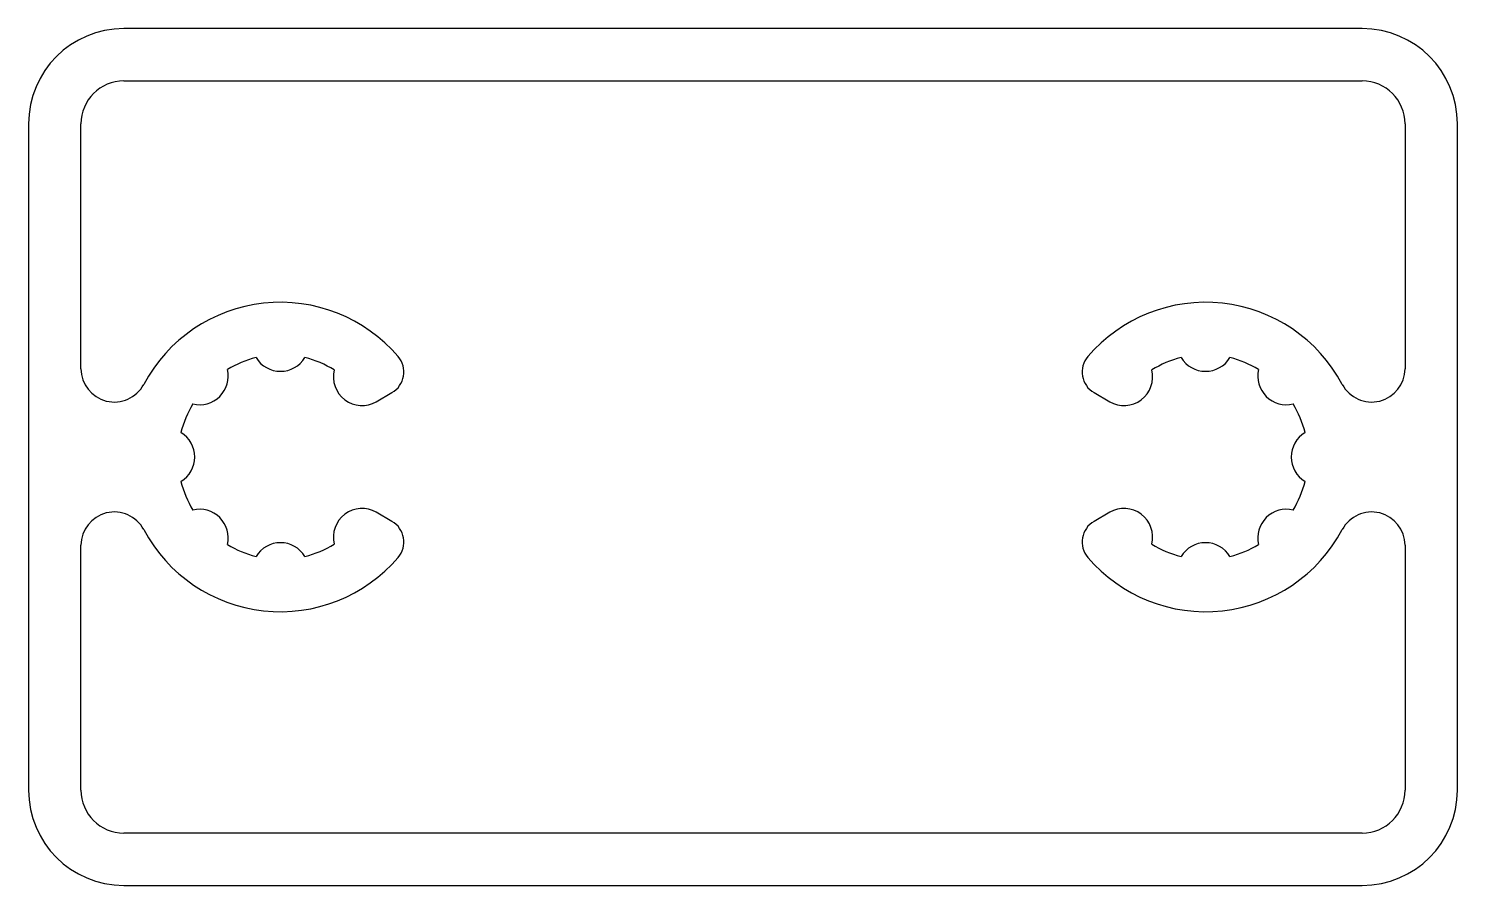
# Model space of a CAD drawing. Extents: x 1 to 31, y 0.9 to 18.9.
import ezdxf

# ---------------------------------------------------------------- set-up
doc = ezdxf.new("R2010")
doc.units = 0
doc.layers.get('0').update_dxf_attribs({"linetype": 'CONTINUOUS'})

msp = doc.modelspace()

# ---------------------------------------------------------------- linework, layer by layer
for p, q in [((28.991, 18.891), (2.991, 18.891)), ((2.991, 17.791), (28.991, 17.791)), ((0.991, 16.891), (0.991, 2.891)), ((2.091, 11.745), (2.091, 16.891)), ((29.891, 16.891), (29.891, 11.745)), ((30.991, 2.891), (30.991, 16.891)), ((8.292, 11.053), (8.621, 11.243)), ((23.361, 11.243), (23.691, 11.053)), ((8.621, 8.539), (8.292, 8.729)), ((23.691, 8.729), (23.361, 8.539)), ((2.091, 2.891), (2.091, 8.037)), ((29.891, 8.037), (29.891, 2.891)), ((28.991, 1.991), (2.991, 1.991)), ((2.991, 0.891), (28.991, 0.891))]:
    msp.add_line(p, q)
for centre, radius, start, end in [((2.991, 16.891), 2, 90, 180), ((28.991, 16.891), 2, 0, 90), ((2.991, 16.891), 0.9, 90, 180), ((28.991, 16.891), 0.9, 0, 90), ((6.279, 9.891), 3.25, 40.4757, 152.0117), ((25.703, 9.891), 3.25, 27.9883, 139.5243), ((8.371, 11.676), 0.5, 300, 40.4757), ((23.611, 11.676), 0.5, 139.5243, 240), ((2.791, 11.745), 0.7, 180, 332.0117), ((4.582, 11.588), 0.6, 256.3299, 13.6701), ((6.279, 9.891), 2.15, 103.7908, 121.2092), ((6.279, 12.291), 0.6, 211.3299, 328.6701), ((6.279, 9.891), 2.15, 58.2683, 76.2092), ((7.992, 11.573), 0.6, 165.8074, 300), ((23.991, 11.573), 0.6, 240, 14.1926), ((25.703, 9.891), 2.15, 103.7908, 121.7317), ((25.703, 12.291), 0.6, 211.3299, 328.6701), ((25.703, 9.891), 2.15, 58.7908, 76.2092), ((27.4, 11.588), 0.6, 166.3299, 283.6701), ((29.191, 11.745), 0.7, 207.9883, 360), ((6.279, 9.891), 2.15, 148.7908, 166.2092), ((25.703, 9.891), 2.15, 13.7908, 31.2092), ((3.879, 9.891), 0.6, 301.3299, 58.6701), ((28.103, 9.891), 0.6, 121.3299, 238.6701), ((6.279, 9.891), 2.15, 193.7908, 211.2092), ((25.703, 9.891), 2.15, 328.7908, 346.2092), ((2.791, 8.037), 0.7, 27.9883, 180), ((4.582, 8.194), 0.6, 346.3299, 103.6701), ((7.992, 8.21), 0.6, 60, 194.1926), ((23.991, 8.21), 0.6, 345.8074, 120), ((27.4, 8.194), 0.6, 76.3299, 193.6701), ((29.191, 8.037), 0.7, 0, 152.0117), ((8.371, 8.106), 0.5, 319.5243, 60), ((23.611, 8.106), 0.5, 120, 220.4757), ((6.279, 9.891), 3.25, 207.9883, 319.5243), ((25.703, 9.891), 3.25, 220.4757, 332.0117), ((6.279, 9.891), 2.15, 238.7908, 256.2092), ((6.279, 7.491), 0.6, 31.3299, 148.6701), ((6.279, 9.891), 2.15, 283.7908, 301.7317), ((25.703, 9.891), 2.15, 238.2683, 256.2092), ((25.703, 7.491), 0.6, 31.3299, 148.6701), ((25.703, 9.891), 2.15, 283.7908, 301.2092), ((2.991, 2.891), 2, 180, 270), ((2.991, 2.891), 0.9, 180, 270), ((28.991, 2.891), 0.9, 270, 360), ((28.991, 2.891), 2, 270, 0)]:
    msp.add_arc(centre, radius, start, end)

doc.saveas('drawing.dxf')
